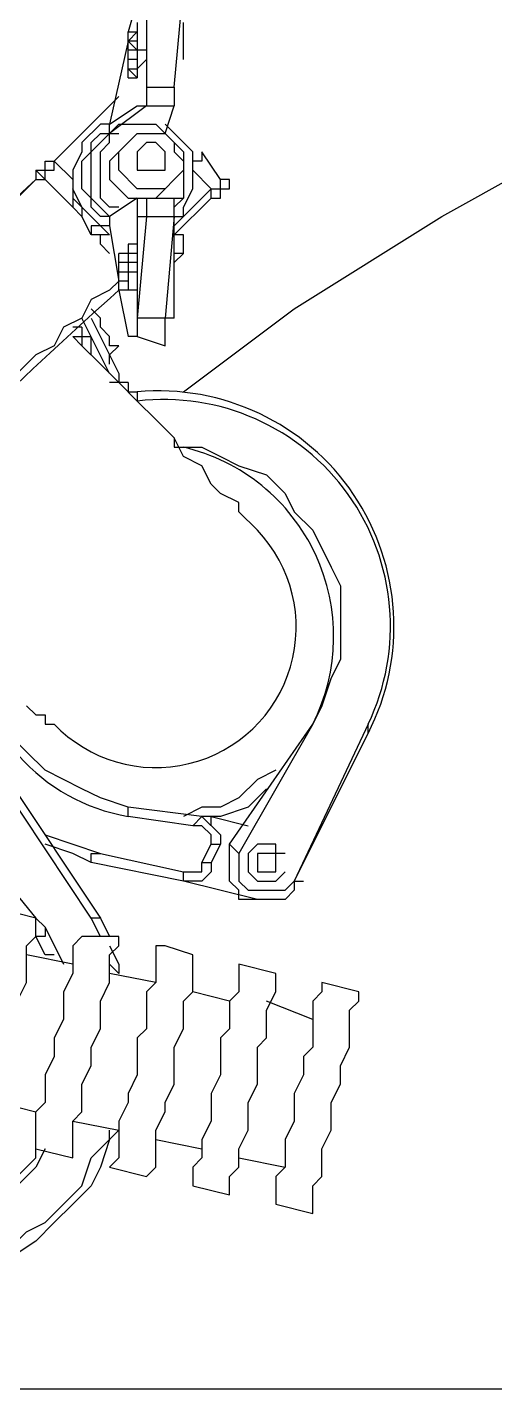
# Model space of a CAD drawing. Header units: millimetres. Extents: x -62354 to 129108, y -71259 to 35407.
# Drawn here: x 14554.7 to 14617.2, y -4990.8 to -4808.7 of the extents above; entities that cross this region are included whole.
import ezdxf

# ---------------------------------------------------------------- set-up
doc = ezdxf.new("R2010")
doc.units = ezdxf.units.MM
doc.header["$MEASUREMENT"] = 0
doc.layers.add('1st FL Layout xrf$0$CR-Machine', color=7, linetype='Continuous', transparency=0.5)

# ---------------------------------------------------------------- blocks, each defined once
blk = doc.blocks.new('1st FL Layout xrf$0$M6')
for p, q in [((-9201.102229166125, 1892.993585525564), (-9201.102229166125, 1892.975062849384)), ((-9201.112107926754, 1892.966418933833), (-9201.112107926754, 1892.961479553518)), ((-9201.100994321045, 1892.962714398597), (-9201.09728978581, 1892.966418933833)), ((-9201.104698856281, 1892.962714398597), (-9201.09728978581, 1892.962714398597)), ((-9201.103464011203, 1892.96024470844), (-9201.09728978581, 1892.96024470844)), ((-9201.104698856281, 1892.956540173204), (-9201.104698856281, 1892.95036594781)), ((-9201.10593370136, 1892.95036594781), (-9201.10593370136, 1892.955305328125)), ((-9201.103464011203, 1892.955305328125), (-9201.10593370136, 1892.955305328125)), ((-9201.103464011203, 1892.954070483047), (-9201.10593370136, 1892.954070483047)), ((-9201.098524630888, 1892.946661412574), (-9201.103464011203, 1892.946661412574)), ((-9201.110873081674, 1892.945426567496), (-9201.110873081674, 1892.942956877338)), ((-9201.104698856281, 1892.938017497024), (-9201.10716854644, 1892.938017497024))]:
    blk.add_line(p, q)
for points in [[(-9201.102229166125, 1892.993585525564), (-9201.104698856281, 1892.984941610013)], [(-9201.098524630888, 1892.977532539541), (-9201.09728978581, 1892.991115835406)], [(-9201.103464011203, 1892.986176455092), (-9201.103464011203, 1892.97876738462), (-9201.104698856281, 1892.980002229698), (-9201.103464011203, 1892.980002229698)], [(-9201.104698856281, 1892.97876738462), (-9201.104698856281, 1892.984941610013)], [(-9201.104698856281, 1892.984941610013), (-9201.103464011203, 1892.984941610013)], [(-9201.103464011203, 1892.984941610013), (-9201.104698856281, 1892.983706764934)], [(-9201.09728978581, 1892.981237074777), (-9201.09728978581, 1892.986176455092)], [(-9201.104698856281, 1892.983706764934), (-9201.10716854644, 1892.972593159226)], [(-9201.103464011203, 1892.983706764934), (-9201.104698856281, 1892.983706764934), (-9201.103464011203, 1892.982471919856)], [(-9201.102229166125, 1892.982471919856), (-9201.104698856281, 1892.982471919856)], [(-9201.103464011203, 1892.981237074777), (-9201.104698856281, 1892.981237074777)], [(-9201.102229166125, 1892.981237074777), (-9201.103464011203, 1892.980002229698)], [(-9201.104698856281, 1892.97876738462), (-9201.103464011203, 1892.97876738462)], [(-9201.102229166125, 1892.977532539541), (-9201.098524630888, 1892.977532539541)], [(-9201.098524630888, 1892.977532539541), (-9201.098524630888, 1892.975062849384)], [(-9201.115812461989, 1892.967653778912), (-9201.11457761691, 1892.967653778912), (-9201.10593370136, 1892.976297694462)], [(-9201.09728978581, 1892.936782651945), (-9201.082471644866, 1892.947896257653), (-9201.062714123607, 1892.96024470844), (-9201.0516005179, 1892.966418933833), (-9201.04172175727, 1892.971358314148), (-9201.030608151561, 1892.976297694462)], [(-9201.10716854644, 1892.975062849384), (-9201.11457761691, 1892.967653778912)], [(-9201.10716854644, 1892.972593159226), (-9201.103464011203, 1892.975062849384)], [(-9201.102229166125, 1892.975062849384), (-9201.10716854644, 1892.971358314148)], [(-9201.103464011203, 1892.975062849384), (-9201.098524630888, 1892.975062849384)], [(-9201.099759475966, 1892.971358314148), (-9201.098524630888, 1892.975062849384)], [(-9201.10716854644, 1892.972593159226), (-9201.108403391518, 1892.972593159226), (-9201.110873081674, 1892.970123469069), (-9201.110873081674, 1892.96888862399), (-9201.112107926754, 1892.966418933833)], [(-9201.10593370136, 1892.961479553518), (-9201.10716854644, 1892.961479553518), (-9201.108403391518, 1892.962714398597), (-9201.108403391518, 1892.96888862399), (-9201.10716854644, 1892.970123469069), (-9201.10716854644, 1892.972593159226)], [(-9201.10716854644, 1892.971358314148), (-9201.10593370136, 1892.972593159226), (-9201.100994321045, 1892.972593159226), (-9201.09728978581, 1892.96888862399), (-9201.09728978581, 1892.962714398597)], [(-9201.09728978581, 1892.96024470844), (-9201.09728978581, 1892.961479553518), (-9201.09605494073, 1892.963949243676), (-9201.09605494073, 1892.96888862399), (-9201.09728978581, 1892.970123469069), (-9201.099759475966, 1892.972593159226)], [(-9201.110873081674, 1892.963949243676), (-9201.110873081674, 1892.967653778912), (-9201.10716854644, 1892.971358314148)], [(-9201.110873081674, 1892.963949243676), (-9201.10716854644, 1892.96024470844), (-9201.108403391518, 1892.96024470844), (-9201.109638236596, 1892.961479553518), (-9201.109638236596, 1892.970123469069)], [(-9201.109638236596, 1892.970123469069), (-9201.108403391518, 1892.971358314148), (-9201.10593370136, 1892.971358314148)], [(-9201.099759475966, 1892.963949243676), (-9201.103464011203, 1892.963949243676), (-9201.10593370136, 1892.966418933833), (-9201.10593370136, 1892.96888862399), (-9201.103464011203, 1892.971358314148), (-9201.099759475966, 1892.971358314148)], [(-9201.098524630888, 1892.970123469069), (-9201.098524630888, 1892.96888862399), (-9201.09728978581, 1892.967653778912)], [(-9201.10593370136, 1892.96888862399), (-9201.10716854644, 1892.967653778912), (-9201.10716854644, 1892.965184088754), (-9201.10593370136, 1892.963949243676), (-9201.104698856281, 1892.962714398597)], [(-9201.091115560415, 1892.963949243676), (-9201.091115560415, 1892.965184088754), (-9201.092350405495, 1892.965184088754), (-9201.094820095652, 1892.96888862399), (-9201.094820095652, 1892.967653778912), (-9201.09605494073, 1892.967653778912)], [(-9201.147918434035, 1892.909616060215), (-9201.141744208642, 1892.915790285608), (-9201.14297905372, 1892.915790285608), (-9201.14297905372, 1892.917025130686), (-9201.154092659428, 1892.929373581473), (-9201.15285781435, 1892.930608426552), (-9201.150388124192, 1892.933078116709), (-9201.147918434035, 1892.934312961788), (-9201.146683588957, 1892.936782651945), (-9201.144213898799, 1892.939252342102), (-9201.141744208642, 1892.94172203226), (-9201.139274518484, 1892.944191722417), (-9201.136804828328, 1892.946661412574), (-9201.13433513817, 1892.949131102732), (-9201.131865448013, 1892.951600792889), (-9201.129395757855, 1892.952835637968), (-9201.126926067698, 1892.955305328125), (-9201.12445637754, 1892.957775018282), (-9201.123221532462, 1892.959009863361), (-9201.120751842303, 1892.961479553518), (-9201.117047307069, 1892.965184088754), (-9201.115812461989, 1892.965184088754), (-9201.115812461989, 1892.967653778912)], [(-9201.11457761691, 1892.966418933833), (-9201.11457761691, 1892.967653778912), (-9201.112107926754, 1892.965184088754)], [(-9201.117047307069, 1892.966418933833), (-9201.11457761691, 1892.966418933833)], [(-9201.10716854644, 1892.957775018282), (-9201.109638236596, 1892.957775018282), (-9201.110873081674, 1892.96024470844), (-9201.112107926754, 1892.961479553518), (-9201.115812461989, 1892.965184088754), (-9201.117047307069, 1892.966418933833), (-9201.117047307069, 1892.965184088754)], [(-9201.09605494073, 1892.966418933833), (-9201.093585250574, 1892.963949243676), (-9201.098524630888, 1892.959009863361)], [(-9201.093585250574, 1892.962714398597), (-9201.092350405495, 1892.962714398597), (-9201.092350405495, 1892.965184088754)], [(-9201.110873081674, 1892.961479553518), (-9201.112107926754, 1892.963949243676)], [(-9201.09728978581, 1892.955305328125), (-9201.09728978581, 1892.957775018282), (-9201.098524630888, 1892.957775018282), (-9201.093585250574, 1892.962714398597), (-9201.093585250574, 1892.963949243676), (-9201.091115560415, 1892.963949243676)], [(-9201.103464011203, 1892.962714398597), (-9201.10716854644, 1892.96024470844), (-9201.10716854644, 1892.959009863361), (-9201.10593370136, 1892.951600792889), (-9201.10716854644, 1892.95036594781), (-9201.109638236596, 1892.949131102732), (-9201.110873081674, 1892.946661412574), (-9201.113342771832, 1892.945426567496), (-9201.11457761691, 1892.942956877338), (-9201.117047307069, 1892.94172203226), (-9201.119516997225, 1892.939252342102), (-9201.121986687383, 1892.936782651945), (-9201.12445637754, 1892.934312961788), (-9201.126926067698, 1892.93184327163), (-9201.129395757855, 1892.929373581473), (-9201.131865448013, 1892.926903891316), (-9201.13433513817, 1892.924434201158), (-9201.136804828328, 1892.921964511001), (-9201.139274518484, 1892.920729665922), (-9201.140509363562, 1892.918259975765), (-9201.14297905372, 1892.917025130686), (-9201.149153279113, 1892.910850905293), (-9201.15285781435, 1892.91332059545), (-9201.156562349584, 1892.909616060215)], [(-9201.112107926754, 1892.962714398597), (-9201.110873081674, 1892.961479553518), (-9201.10716854644, 1892.957775018282)], [(-9201.110873081674, 1892.961479553518), (-9201.110873081674, 1892.96024470844)], [(-9201.103464011203, 1892.962714398597), (-9201.103464011203, 1892.944191722417), (-9201.099759475966, 1892.942956877338), (-9201.099759475966, 1892.946661412574)], [(-9201.102229166125, 1892.962714398597), (-9201.102229166125, 1892.96024470844)], [(-9201.09728978581, 1892.962714398597), (-9201.098524630888, 1892.961479553518)], [(-9201.098524630888, 1892.946661412574), (-9201.098524630888, 1892.962714398597)], [(-9201.102229166125, 1892.96024470844), (-9201.103464011203, 1892.946661412574)], [(-9201.098524630888, 1892.96024470844), (-9201.099759475966, 1892.946661412574)], [(-9201.10716854644, 1892.959009863361), (-9201.109638236596, 1892.959009863361), (-9201.109638236596, 1892.957775018282)], [(-9201.10716854644, 1892.955305328125), (-9201.108403391518, 1892.956540173204), (-9201.108403391518, 1892.957775018282)], [(-9201.103464011203, 1892.956540173204), (-9201.104698856281, 1892.956540173204)], [(-9201.098524630888, 1892.954070483047), (-9201.09728978581, 1892.955305328125), (-9201.098524630888, 1892.955305328125)], [(-9201.10593370136, 1892.952835637968), (-9201.103464011203, 1892.952835637968)], [(-9201.104698856281, 1892.951600792889), (-9201.10593370136, 1892.951600792889)], [(-9201.103464011203, 1892.95036594781), (-9201.10593370136, 1892.95036594781), (-9201.104698856281, 1892.944191722417)], [(-9201.10716854644, 1892.939252342102), (-9201.110873081674, 1892.946661412574)], [(-9201.10716854644, 1892.940487187181), (-9201.10716854644, 1892.94172203226), (-9201.10593370136, 1892.942956877338), (-9201.10716854644, 1892.942956877338), (-9201.10716854644, 1892.944191722417), (-9201.108403391518, 1892.945426567496), (-9201.108403391518, 1892.946661412574), (-9201.109638236596, 1892.947896257653)], [(-9201.109638236596, 1892.946661412574), (-9201.10593370136, 1892.939252342102)], [(-9201.110873081674, 1892.945426567496), (-9201.112107926754, 1892.945426567496)], [(-9201.109638236596, 1892.94172203226), (-9201.109638236596, 1892.944191722417)], [(-9201.103464011203, 1892.944191722417), (-9201.104698856281, 1892.944191722417)], [(-9201.10593370136, 1892.939252342102), (-9201.10593370136, 1892.938017497024)], [(-9201.104698856281, 1892.938017497024), (-9201.104698856281, 1892.936782651945), (-9201.103464011203, 1892.936782651945), (-9201.103464011203, 1892.935547806866)], [(-9201.093585250574, 1892.876275243091), (-9201.093585250574, 1892.877510088169), (-9201.094820095652, 1892.878744933248), (-9201.09605494073, 1892.878744933248), (-9201.094820095652, 1892.879979778327), (-9201.104698856281, 1892.881214623405), (-9201.108403391518, 1892.882449468484), (-9201.110873081674, 1892.883684313563), (-9201.113342771832, 1892.884919158641), (-9201.115812461989, 1892.88615400372), (-9201.118282152147, 1892.888623693877), (-9201.119516997225, 1892.889858538956), (-9201.121986687383, 1892.892328229113), (-9201.123221532462, 1892.894797919271), (-9201.12445637754, 1892.898502454507), (-9201.12445637754, 1892.902206989743)], [(-9201.091115560415, 1892.876275243091), (-9201.080001954708, 1892.892328229113), (-9201.089880715337, 1892.875040398012), (-9201.089880715337, 1892.871335862776), (-9201.088645870259, 1892.870101017697), (-9201.083706489944, 1892.870101017697), (-9201.082471644866, 1892.871335862776), (-9201.081236799786, 1892.871335862776)], [(-9201.082471644866, 1892.871335862776), (-9201.072592884237, 1892.891093384035), (-9201.072592884237, 1892.892328229113), (-9201.082471644866, 1892.871335862776), (-9201.082471644866, 1892.870101017697), (-9201.083706489944, 1892.868866172619), (-9201.089880715337, 1892.868866172619), (-9201.089880715337, 1892.870101017697), (-9201.091115560415, 1892.871335862776), (-9201.091115560415, 1892.876275243091), (-9201.089880715337, 1892.875040398012)], [(-9201.120751842303, 1892.884919158641), (-9201.108403391518, 1892.866396482461), (-9201.109638236596, 1892.866396482461), (-9201.121986687383, 1892.884919158641)], [(-9201.084941335022, 1892.88615400372), (-9201.08741102518, 1892.884919158641), (-9201.089880715337, 1892.882449468484), (-9201.092350405495, 1892.881214623405), (-9201.094820095652, 1892.881214623405), (-9201.09728978581, 1892.879979778327)], [(-9201.0861761801, 1892.883684313563), (-9201.088645870259, 1892.881214623405), (-9201.092350405495, 1892.879979778327), (-9201.094820095652, 1892.879979778327), (-9201.092350405495, 1892.877510088169), (-9201.092350405495, 1892.876275243091), (-9201.093585250574, 1892.873805552933)], [(-9201.09605494073, 1892.878744933248), (-9201.104698856281, 1892.879979778327), (-9201.104698856281, 1892.881214623405)], [(-9201.128160912776, 1892.879979778327), (-9201.117047307069, 1892.866396482461), (-9201.115812461989, 1892.865161637383), (-9201.115812461989, 1892.863926792304), (-9201.117047307069, 1892.863926792304)], [(-9201.093585250574, 1892.878744933248), (-9201.093585250574, 1892.879979778327), (-9201.088645870259, 1892.878744933248)], [(-9201.115812461989, 1892.877510088169), (-9201.112107926754, 1892.876275243091), (-9201.108403391518, 1892.875040398012)], [(-9201.109638236596, 1892.873805552933), (-9201.112107926754, 1892.875040398012), (-9201.115812461989, 1892.876275243091)], [(-9201.094820095652, 1892.873805552933), (-9201.093585250574, 1892.876275243091), (-9201.092350405495, 1892.876275243091)], [(-9201.084941335022, 1892.876275243091), (-9201.08741102518, 1892.876275243091), (-9201.088645870259, 1892.875040398012), (-9201.088645870259, 1892.872570707854), (-9201.08741102518, 1892.871335862776), (-9201.084941335022, 1892.871335862776), (-9201.083706489944, 1892.872570707854)], [(-9201.083706489944, 1892.875040398012), (-9201.08741102518, 1892.875040398012), (-9201.08741102518, 1892.872570707854), (-9201.084941335022, 1892.872570707854), (-9201.084941335022, 1892.876275243091)], [(-9201.08741102518, 1892.868866172619), (-9201.09728978581, 1892.871335862776), (-9201.109638236596, 1892.873805552933), (-9201.109638236596, 1892.875040398012), (-9201.108403391518, 1892.875040398012), (-9201.09728978581, 1892.872570707854)], [(-9201.125691222618, 1892.847873806281), (-9201.126926067698, 1892.845404116124), (-9201.126926067698, 1892.841699580888), (-9201.128160912776, 1892.840464735809), (-9201.128160912776, 1892.837995045652), (-9201.123221532462, 1892.836760200573), (-9201.123221532462, 1892.839229890731), (-9201.121986687383, 1892.841699580888), (-9201.121986687383, 1892.845404116124), (-9201.120751842303, 1892.846638961203), (-9201.120751842303, 1892.851578341517), (-9201.119516997225, 1892.854048031675), (-9201.119516997225, 1892.855282876753), (-9201.118282152147, 1892.857752566911), (-9201.118282152147, 1892.862691947225), (-9201.117047307069, 1892.863926792304), (-9201.117047307069, 1892.866396482461), (-9201.121986687383, 1892.86763132754), (-9201.121986687383, 1892.863926792304), (-9201.123221532462, 1892.862691947225), (-9201.123221532462, 1892.858987411989), (-9201.12445637754, 1892.857752566911)], [(-9201.108403391518, 1892.863926792304), (-9201.109638236596, 1892.866396482461)], [(-9201.108403391518, 1892.866396482461), (-9201.10716854644, 1892.863926792304)], [(-9201.115812461989, 1892.865161637383), (-9201.113342771832, 1892.860222257068)], [(-9201.117047307069, 1892.835525355495), (-9201.112107926754, 1892.834290510416), (-9201.112107926754, 1892.839229890731), (-9201.110873081674, 1892.840464735809), (-9201.110873081674, 1892.844169271045), (-9201.109638236596, 1892.846638961203), (-9201.109638236596, 1892.84910865136), (-9201.108403391518, 1892.851578341517), (-9201.108403391518, 1892.855282876753), (-9201.10716854644, 1892.857752566911), (-9201.10716854644, 1892.861457102147), (-9201.10593370136, 1892.862691947225), (-9201.10593370136, 1892.863926792304), (-9201.110873081674, 1892.863926792304), (-9201.112107926754, 1892.862691947225), (-9201.112107926754, 1892.858987411989), (-9201.113342771832, 1892.856517721832), (-9201.113342771832, 1892.852813186596), (-9201.11457761691, 1892.850343496439), (-9201.11457761691, 1892.847873806281), (-9201.115812461989, 1892.845404116124), (-9201.115812461989, 1892.841699580888), (-9201.117047307069, 1892.840464735809)], [(-9201.11457761691, 1892.861457102147), (-9201.115812461989, 1892.861457102147), (-9201.117047307069, 1892.863926792304)], [(-9201.10716854644, 1892.862691947225), (-9201.10593370136, 1892.860222257068), (-9201.10593370136, 1892.858987411989), (-9201.10716854644, 1892.860222257068)], [(-9201.112107926754, 1892.860222257068), (-9201.118282152147, 1892.861457102147)], [(-9201.100994321045, 1892.857752566911), (-9201.10716854644, 1892.858987411989)], [(-9201.091115560415, 1892.855282876753), (-9201.09605494073, 1892.856517721832)], [(-9201.080001954708, 1892.852813186596), (-9201.0861761801, 1892.855282876753)], [(-9201.121986687383, 1892.841699580888), (-9201.117047307069, 1892.840464735809)], [(-9201.130630602933, 1892.825646594865), (-9201.126926067698, 1892.826881439944), (-9201.12445637754, 1892.828116285023), (-9201.121986687383, 1892.829351130101), (-9201.119516997225, 1892.831820820259), (-9201.117047307069, 1892.834290510416), (-9201.117047307069, 1892.840464735809)], [(-9201.112107926754, 1892.839229890731), (-9201.10593370136, 1892.837995045652), (-9201.10716854644, 1892.836760200573), (-9201.108403391518, 1892.833055665337), (-9201.109638236596, 1892.83058597518), (-9201.112107926754, 1892.828116285023), (-9201.11457761691, 1892.825646594865), (-9201.117047307069, 1892.823176904708), (-9201.120751842303, 1892.820707214551), (-9201.123221532462, 1892.819472369472), (-9201.126926067698, 1892.818237524393)], [(-9201.130630602933, 1892.818237524393), (-9201.126926067698, 1892.819472369472), (-9201.12445637754, 1892.820707214551), (-9201.120751842303, 1892.821942059629), (-9201.118282152147, 1892.824411749787), (-9201.115812461989, 1892.825646594865), (-9201.113342771832, 1892.828116285023), (-9201.110873081674, 1892.83058597518), (-9201.109638236596, 1892.834290510416), (-9201.10716854644, 1892.836760200573), (-9201.10716854644, 1892.837995045652)], [(-9201.115812461989, 1892.835525355495), (-9201.117047307069, 1892.833055665337), (-9201.119516997225, 1892.83058597518), (-9201.121986687383, 1892.829351130101), (-9201.12445637754, 1892.826881439944), (-9201.126926067698, 1892.825646594865), (-9201.129395757855, 1892.825646594865), (-9201.133100293091, 1892.824411749787)], [(-9201.100994321045, 1892.836760200573), (-9201.094820095652, 1892.835525355495)], [(-9201.089880715337, 1892.834290510416), (-9201.083706489944, 1892.833055665337)], [(-9202.183953455033, 1892.803419383449), (-9199.714263297707, 1892.803419383449)]]:
    blk.add_lwpolyline(points)
for points in [[(-9201.099759475966, 1892.966418933833), (-9201.099759475966, 1892.96888862399), (-9201.100994321045, 1892.970123469069), (-9201.102229166125, 1892.970123469069), (-9201.103464011203, 1892.96888862399), (-9201.103464011203, 1892.966418933833)], [(-9201.094820095652, 1892.873805552933), (-9201.093585250574, 1892.873805552933), (-9201.093585250574, 1892.872570707854), (-9201.094820095652, 1892.871335862776), (-9201.09728978581, 1892.871335862776), (-9201.09728978581, 1892.872570707854), (-9201.094820095652, 1892.872570707854)], [(-9201.09605494073, 1892.861457102147), (-9201.099759475966, 1892.862691947225), (-9201.100994321045, 1892.862691947225), (-9201.100994321045, 1892.857752566911), (-9201.102229166125, 1892.856517721832), (-9201.102229166125, 1892.851578341517), (-9201.103464011203, 1892.850343496439), (-9201.103464011203, 1892.845404116124), (-9201.104698856281, 1892.842934425967), (-9201.104698856281, 1892.841699580888), (-9201.10593370136, 1892.839229890731), (-9201.10593370136, 1892.834290510416), (-9201.10716854644, 1892.833055665337), (-9201.102229166125, 1892.831820820259), (-9201.100994321045, 1892.833055665337), (-9201.100994321045, 1892.837995045652), (-9201.099759475966, 1892.840464735809), (-9201.099759475966, 1892.841699580888), (-9201.098524630888, 1892.844169271045), (-9201.098524630888, 1892.84910865136), (-9201.09728978581, 1892.851578341517), (-9201.09728978581, 1892.855282876753), (-9201.09605494073, 1892.856517721832)], [(-9201.089880715337, 1892.860222257068), (-9201.089880715337, 1892.856517721832), (-9201.091115560415, 1892.855282876753), (-9201.091115560415, 1892.851578341517), (-9201.092350405495, 1892.850343496439), (-9201.092350405495, 1892.845404116124), (-9201.093585250574, 1892.842934425967), (-9201.093585250574, 1892.839229890731), (-9201.094820095652, 1892.836760200573), (-9201.094820095652, 1892.834290510416), (-9201.09605494073, 1892.833055665337), (-9201.09605494073, 1892.83058597518), (-9201.091115560415, 1892.829351130101), (-9201.091115560415, 1892.831820820259), (-9201.089880715337, 1892.833055665337), (-9201.089880715337, 1892.835525355495), (-9201.088645870259, 1892.837995045652), (-9201.088645870259, 1892.841699580888), (-9201.08741102518, 1892.844169271045), (-9201.08741102518, 1892.84910865136), (-9201.0861761801, 1892.850343496439), (-9201.0861761801, 1892.854048031675), (-9201.084941335022, 1892.856517721832), (-9201.084941335022, 1892.858987411989)], [(-9201.07876710963, 1892.857752566911), (-9201.07876710963, 1892.856517721832), (-9201.080001954708, 1892.855282876753), (-9201.080001954708, 1892.84910865136), (-9201.081236799786, 1892.847873806281), (-9201.081236799786, 1892.845404116124), (-9201.082471644866, 1892.842934425967), (-9201.082471644866, 1892.839229890731), (-9201.083706489944, 1892.836760200573), (-9201.083706489944, 1892.833055665337), (-9201.084941335022, 1892.831820820259), (-9201.084941335022, 1892.828116285023), (-9201.080001954708, 1892.826881439944), (-9201.080001954708, 1892.83058597518), (-9201.07876710963, 1892.831820820259), (-9201.07876710963, 1892.835525355495), (-9201.077532264551, 1892.837995045652), (-9201.077532264551, 1892.841699580888), (-9201.076297419471, 1892.844169271045), (-9201.076297419471, 1892.846638961203), (-9201.075062574393, 1892.84910865136), (-9201.075062574393, 1892.854048031675), (-9201.073827729315, 1892.855282876753), (-9201.073827729315, 1892.856517721832)]]:
    blk.add_lwpolyline(points, close=True)
for points in [[(-9201.118282152147, 1892.894797919271), (-9201.117047307069, 1892.893563074192), (-9201.115812461989, 1892.893563074192), (-9201.115812461989, 1892.892328229113), (-9201.11457761691, 1892.892328229113, 1.000000000001265), (-9201.08741102518, 1892.918259975765), (-9201.089880715337, 1892.920729665922), (-9201.089880715337, 1892.921964511001), (-9201.092350405495, 1892.92319935608), (-9201.093585250574, 1892.924434201158), (-9201.094820095652, 1892.926903891316), (-9201.09728978581, 1892.928138736394), (-9201.098524630888, 1892.930608426552), (-9201.100994321045, 1892.933078116709), (-9201.103464011203, 1892.935547806866), (-9201.10593370136, 1892.938017497024), (-9201.108403391518, 1892.940487187181), (-9201.110873081674, 1892.942956877338), (-9201.112107926754, 1892.944191722417), (-9201.109638236596, 1892.944191722417)], [(-9201.098524630888, 1892.930608426552), (-9201.098524630888, 1892.929373581473), (-9201.094820095652, 1892.929373581473), (-9201.092350405495, 1892.928138736394), (-9201.089880715337, 1892.926903891316), (-9201.0861761801, 1892.925669046237), (-9201.083706489944, 1892.92319935608), (-9201.082471644866, 1892.920729665922), (-9201.080001954708, 1892.918259975765), (-9201.077532264551, 1892.91332059545), (-9201.076297419471, 1892.910850905293), (-9201.076297419471, 1892.900972144664), (-9201.077532264551, 1892.898502454507), (-9201.07876710963, 1892.894797919271), (-9201.080001954708, 1892.892328229113, 0.4860352724803434), (-9201.09728978581, 1892.929373581473)]]:
    blk.add_lwpolyline(points, format="xyb")
for centre, radius, start, end in [((-9202.571077387196, 1894.536524451355), 2.140867583260789, 311.3988849359689, 312.7794393861623), ((-9200.691643177468, 1892.485446775692), 0.6227250394757089, 131.7043039806918, 136.2855240242094), ((-9201.100616307245, 1892.905432707499), 0.03147901578188217, 332.9015985780703, 95.19027611349208), ((-9201.099923744348, 1892.90544137754), 0.03031386772033647, 334.3686461221231, 96.70670950899057), ((-9201.100399147967, 1892.904949235796), 0.02533695518185318, 183.4107786505326, 260.2295611002922)]:
    blk.add_arc(centre, radius, start, end)
blk = doc.blocks.new('1st FL Layout xrf')
at = {"layer": '1st FL Layout xrf$0$CR-Machine', "xscale": 1000, "yscale": 1000, "zscale": 1000}
blk.add_blockref('1st FL Layout xrf$0$M6', (9215672.845676558, -1897794.246602501), dxfattribs=at)

msp = doc.modelspace()

# ---------------------------------------------------------------- block references
msp.add_blockref('1st FL Layout xrf', (0, 0))

doc.saveas('drawing.dxf')
